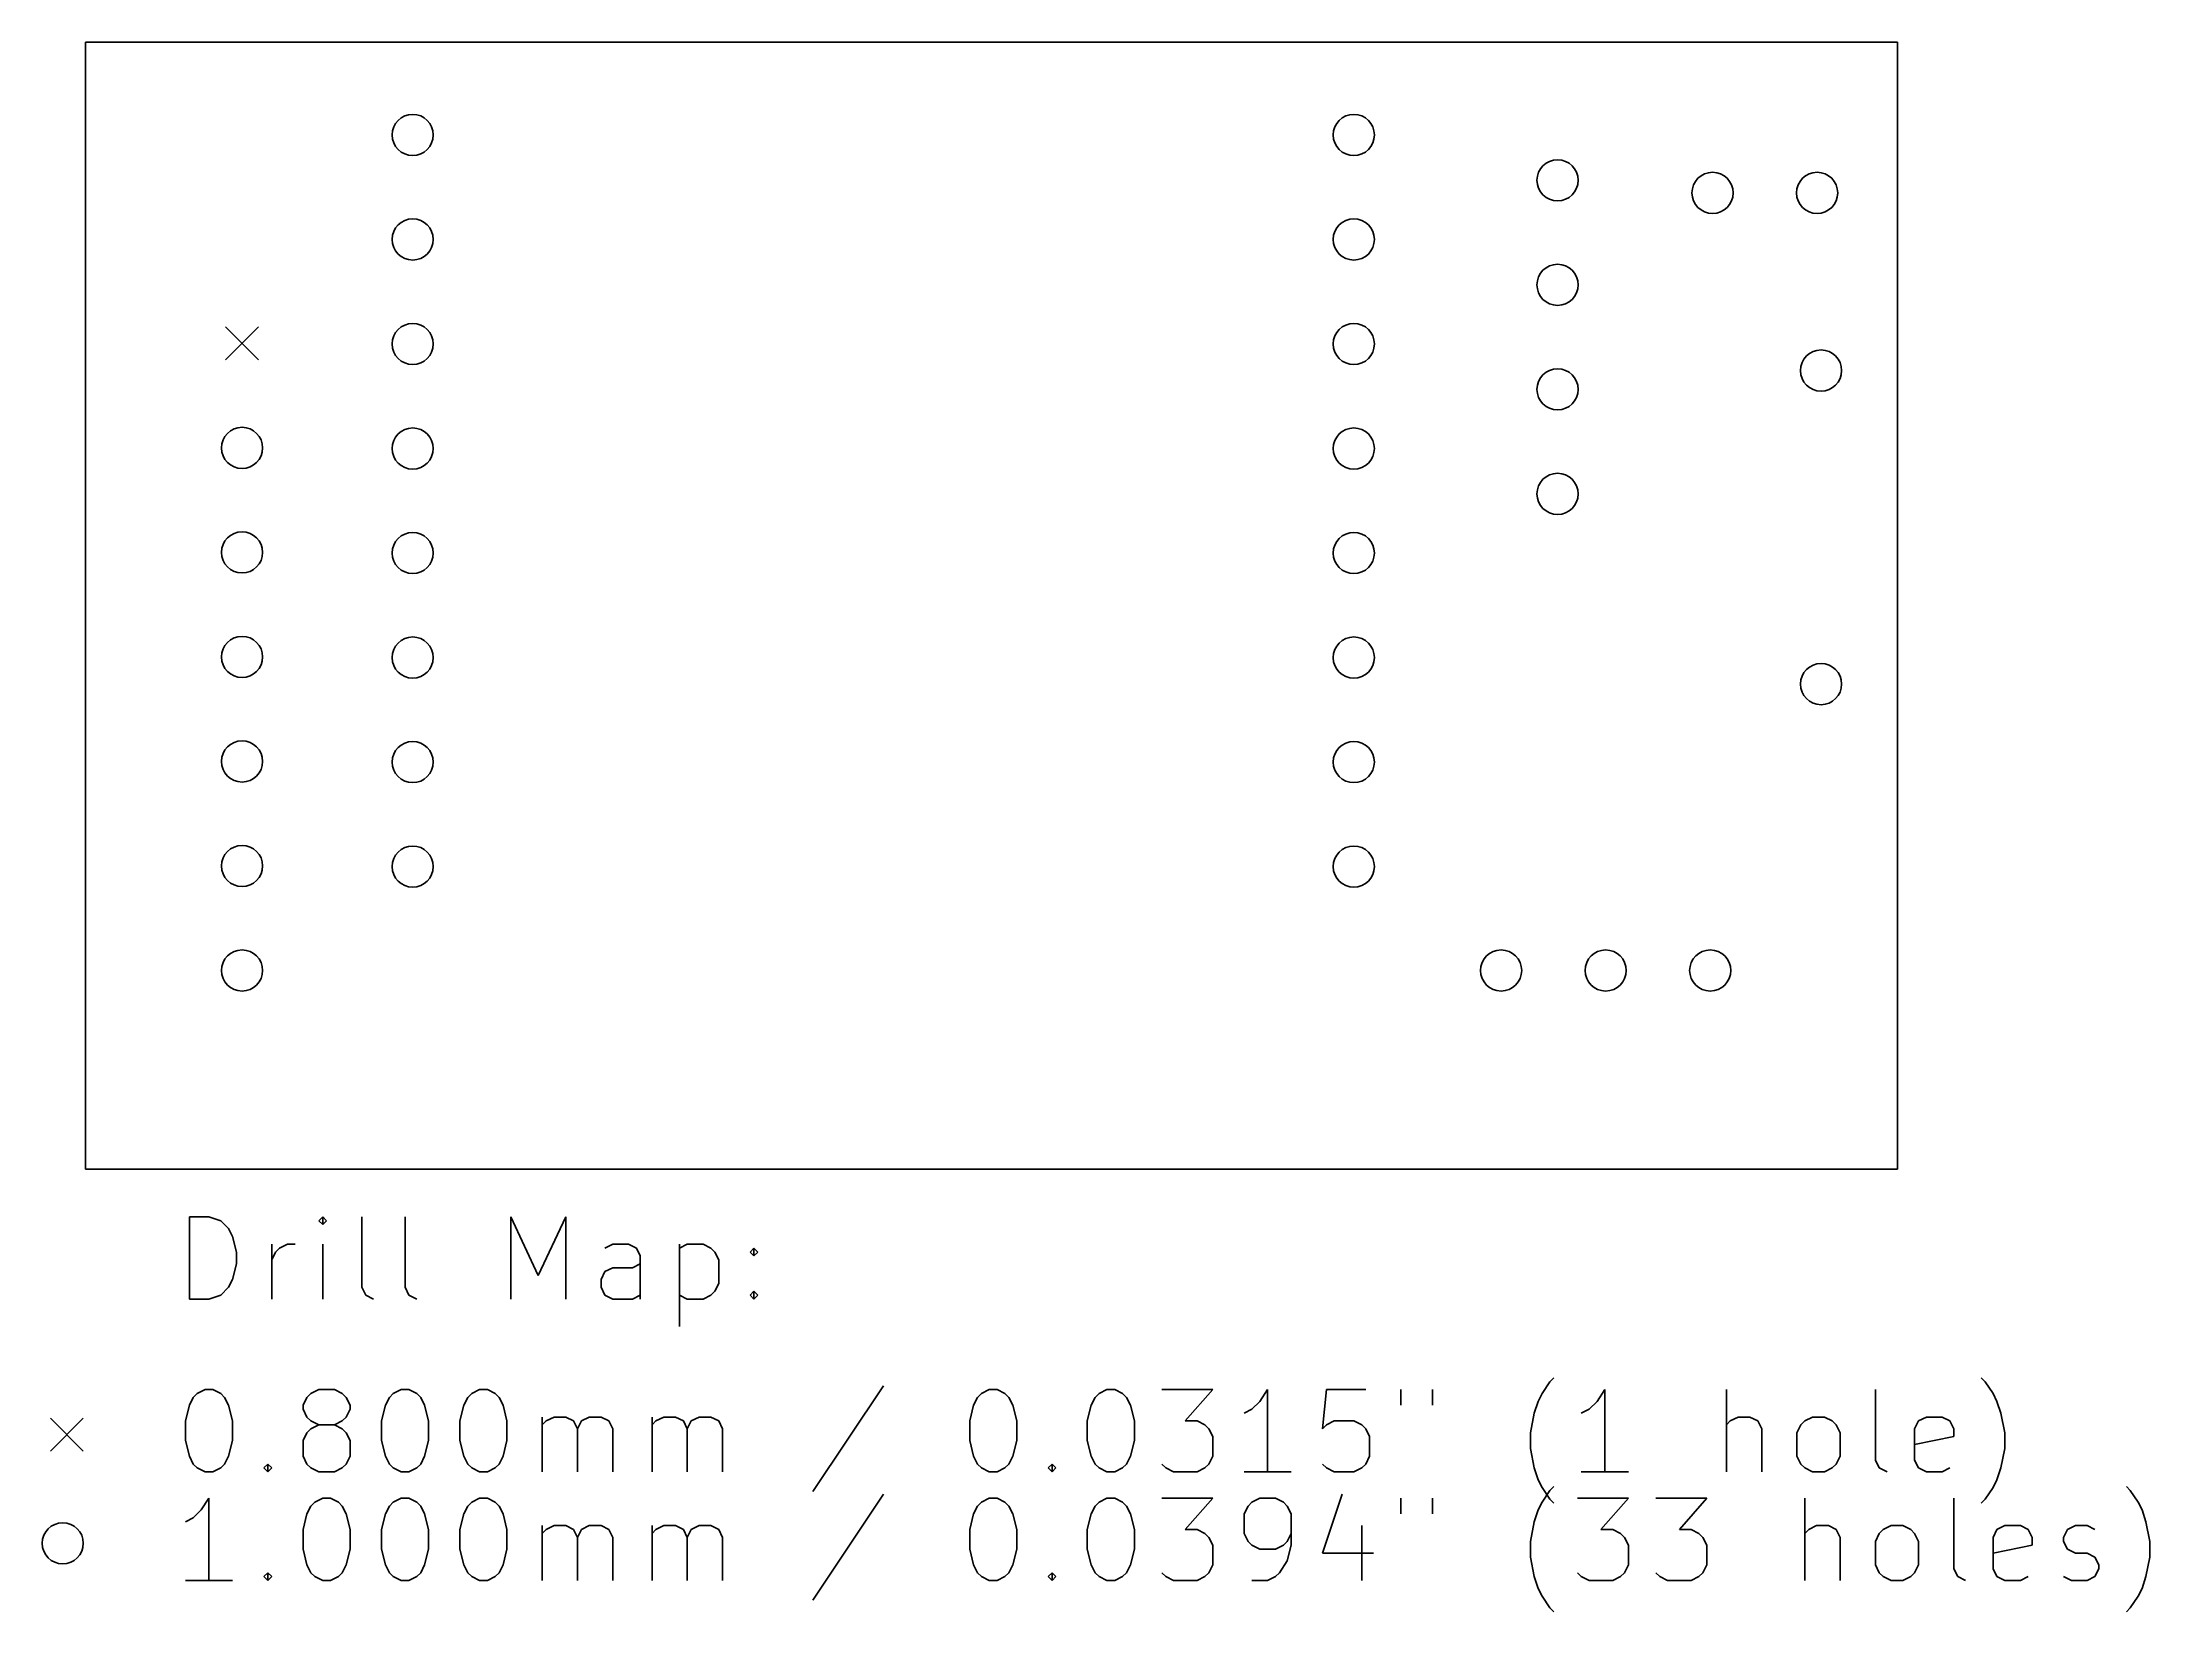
# Model space of a CAD drawing. Extents: x 113 to 164.1, y -104.8 to -66.6.
import ezdxf

# ---------------------------------------------------------------- set-up
doc = ezdxf.new("R2010")
doc.units = 0
doc.layers.add('BLACK', color=7, linetype='CONTINUOUS')

msp = doc.modelspace()

# ---------------------------------------------------------------- linework, layer by layer
at = {"layer": 'BLACK', "linetype": 'CONTINUOUS'}
for p, q in [((114, -66.6444), (158.013, -66.6444)), ((114, -94.0348), (114, -66.6444)), ((158.013, -66.6444), (158.013, -94.0348)), ((117.405, -73.5648), (118.205, -74.3648)), ((118.205, -73.5648), (117.405, -74.3648)), ((158.013, -94.0348), (114, -94.0348)), ((116.526, -97.1896), (116.526, -95.1896)), ((116.526, -95.1896), (117.002, -95.1896)), ((117.002, -95.1896), (117.288, -95.2848)), ((119.764, -95.1896), (119.669, -95.2848)), ((119.86, -95.2848), (119.764, -95.1896)), ((119.764, -95.1896), (119.764, -95.38)), ((120.717, -96.9038), (120.717, -95.1896)), ((121.764, -96.9038), (121.764, -95.1896)), ((124.336, -97.1896), (124.336, -95.1896)), ((124.336, -95.1896), (125.002, -96.6181)), ((125.002, -96.6181), (125.669, -95.1896)), ((125.669, -95.1896), (125.669, -97.1896)), ((117.288, -95.2848), (117.479, -95.4753)), ((117.479, -95.4753), (117.574, -95.6658)), ((117.574, -95.6658), (117.669, -96.0467)), ((119.669, -95.2848), (119.764, -95.38)), ((119.764, -95.38), (119.86, -95.2848)), ((117.669, -96.0467), (117.669, -96.3324)), ((118.526, -97.1896), (118.526, -95.8562)), ((118.526, -96.2372), (118.621, -96.0467)), ((118.621, -96.0467), (118.717, -95.9515)), ((118.717, -95.9515), (118.907, -95.8562)), ((118.907, -95.8562), (119.098, -95.8562)), ((119.764, -97.1896), (119.764, -95.8562)), ((126.812, -95.8562), (126.621, -95.9515)), ((127.193, -95.8562), (126.812, -95.8562)), ((127.383, -95.9515), (127.193, -95.8562)), ((127.479, -96.1419), (127.383, -95.9515)), ((127.479, -97.1896), (127.479, -96.1419)), ((128.431, -95.8562), (128.431, -97.8562)), ((128.431, -95.9515), (128.621, -95.8562)), ((128.621, -95.8562), (129.002, -95.8562)), ((129.002, -95.8562), (129.193, -95.9515)), ((129.193, -95.9515), (129.288, -96.0467)), ((129.288, -96.0467), (129.383, -96.2372)), ((129.383, -96.2372), (129.383, -96.8086)), ((130.145, -96.0467), (130.24, -95.9515)), ((130.24, -96.1419), (130.145, -96.0467)), ((130.24, -95.9515), (130.336, -96.0467)), ((130.24, -95.9515), (130.24, -96.1419)), ((130.336, -96.0467), (130.24, -96.1419)), ((117.574, -96.7134), (117.479, -96.9038)), ((117.669, -96.3324), (117.574, -96.7134)), ((126.526, -96.7134), (126.621, -96.5229)), ((126.526, -96.9038), (126.526, -96.7134)), ((126.621, -96.5229), (126.812, -96.4277)), ((126.812, -96.4277), (127.288, -96.4277)), ((127.288, -96.4277), (127.479, -96.3324)), ((117.002, -97.1896), (116.526, -97.1896)), ((117.288, -97.0943), (117.002, -97.1896)), ((117.479, -96.9038), (117.288, -97.0943)), ((120.812, -97.0943), (120.717, -96.9038)), ((121.002, -97.1896), (120.812, -97.0943)), ((121.86, -97.0943), (121.764, -96.9038)), ((122.05, -97.1896), (121.86, -97.0943)), ((126.621, -97.0943), (126.526, -96.9038)), ((126.812, -97.1896), (126.621, -97.0943)), ((127.288, -97.1896), (126.812, -97.1896)), ((127.479, -97.0943), (127.288, -97.1896)), ((128.621, -97.1896), (128.431, -97.0943)), ((129.002, -97.1896), (128.621, -97.1896)), ((129.193, -97.0943), (129.002, -97.1896)), ((129.288, -96.9991), (129.193, -97.0943)), ((129.383, -96.8086), (129.288, -96.9991)), ((130.145, -97.0943), (130.24, -96.9991)), ((130.24, -97.1896), (130.145, -97.0943)), ((130.24, -96.9991), (130.336, -97.0943)), ((130.24, -96.9991), (130.24, -97.1896)), ((130.336, -97.0943), (130.24, -97.1896)), ((133.383, -99.2943), (131.669, -101.866)), ((149.383, -99.4848), (149.574, -99.1991)), ((149.574, -99.1991), (149.669, -99.1038)), ((160.145, -99.1991), (160.05, -99.1038)), ((160.336, -99.4848), (160.145, -99.1991)), ((116.431, -100.151), (116.526, -99.7705)), ((116.526, -99.7705), (116.621, -99.58)), ((116.621, -99.58), (116.717, -99.4848)), ((116.717, -99.4848), (116.907, -99.3896)), ((116.907, -99.3896), (117.098, -99.3896)), ((117.098, -99.3896), (117.288, -99.4848)), ((117.288, -99.4848), (117.383, -99.58)), ((117.383, -99.58), (117.479, -99.7705)), ((117.479, -99.7705), (117.574, -100.151)), ((119.288, -99.7705), (119.383, -99.58)), ((119.288, -99.8658), (119.288, -99.7705)), ((119.383, -99.58), (119.479, -99.4848)), ((119.479, -99.4848), (119.669, -99.3896)), ((119.669, -99.3896), (120.05, -99.3896)), ((120.05, -99.3896), (120.24, -99.4848)), ((120.24, -99.4848), (120.336, -99.58)), ((120.336, -99.58), (120.431, -99.7705)), ((120.431, -99.7705), (120.431, -99.8658)), ((121.193, -100.151), (121.288, -99.7705)), ((121.288, -99.7705), (121.383, -99.58)), ((121.383, -99.58), (121.479, -99.4848)), ((121.479, -99.4848), (121.669, -99.3896)), ((121.669, -99.3896), (121.86, -99.3896)), ((121.86, -99.3896), (122.05, -99.4848)), ((122.05, -99.4848), (122.145, -99.58)), ((122.145, -99.58), (122.24, -99.7705)), ((122.24, -99.7705), (122.336, -100.151)), ((123.098, -100.151), (123.193, -99.7705)), ((123.193, -99.7705), (123.288, -99.58)), ((123.288, -99.58), (123.383, -99.4848)), ((123.383, -99.4848), (123.574, -99.3896)), ((123.574, -99.3896), (123.764, -99.3896)), ((123.764, -99.3896), (123.955, -99.4848)), ((123.955, -99.4848), (124.05, -99.58)), ((124.05, -99.58), (124.145, -99.7705)), ((124.145, -99.7705), (124.24, -100.151)), ((135.479, -100.151), (135.574, -99.7705)), ((135.574, -99.7705), (135.669, -99.58)), ((135.669, -99.58), (135.764, -99.4848)), ((135.764, -99.4848), (135.955, -99.3896)), ((135.955, -99.3896), (136.145, -99.3896)), ((136.145, -99.3896), (136.336, -99.4848)), ((136.336, -99.4848), (136.431, -99.58)), ((136.431, -99.58), (136.526, -99.7705)), ((136.526, -99.7705), (136.621, -100.151)), ((138.336, -100.151), (138.431, -99.7705)), ((138.431, -99.7705), (138.526, -99.58)), ((138.526, -99.58), (138.621, -99.4848)), ((138.621, -99.4848), (138.812, -99.3896)), ((138.812, -99.3896), (139.002, -99.3896)), ((139.002, -99.3896), (139.193, -99.4848)), ((139.193, -99.4848), (139.288, -99.58)), ((139.288, -99.58), (139.383, -99.7705)), ((139.383, -99.7705), (139.479, -100.151)), ((140.145, -99.3896), (141.383, -99.3896)), ((141.383, -99.3896), (140.717, -100.151)), ((142.526, -99.6753), (142.336, -99.8658)), ((142.717, -99.3896), (142.526, -99.6753)), ((142.717, -101.39), (142.717, -99.3896)), ((144.145, -99.3896), (144.05, -100.342)), ((145.098, -99.3896), (144.145, -99.3896)), ((145.955, -99.3896), (145.955, -99.7705)), ((146.717, -99.3896), (146.717, -99.7705)), ((149.193, -99.961), (149.288, -99.6753)), ((149.288, -99.6753), (149.383, -99.4848)), ((150.717, -99.6753), (150.526, -99.8658)), ((150.907, -99.3896), (150.717, -99.6753)), ((150.907, -101.39), (150.907, -99.3896)), ((153.86, -101.39), (153.86, -99.3896)), ((157.479, -101.104), (157.479, -99.3896)), ((160.431, -99.6753), (160.336, -99.4848)), ((160.526, -99.961), (160.431, -99.6753)), ((113.15, -100.085), (113.95, -100.885)), ((113.95, -100.085), (113.15, -100.885)), ((116.431, -100.628), (116.431, -100.151)), ((117.574, -100.151), (117.574, -100.628)), ((119.383, -100.056), (119.288, -99.8658)), ((119.479, -100.151), (119.383, -100.056)), ((119.479, -100.342), (119.383, -100.437)), ((119.669, -100.247), (119.479, -100.151)), ((119.669, -100.247), (119.479, -100.342)), ((120.05, -100.247), (119.669, -100.247)), ((120.24, -100.151), (120.05, -100.247)), ((120.24, -100.342), (120.05, -100.247)), ((120.336, -100.056), (120.24, -100.151)), ((120.336, -100.437), (120.24, -100.342)), ((120.431, -99.8658), (120.336, -100.056)), ((121.193, -100.628), (121.193, -100.151)), ((122.336, -100.151), (122.336, -100.628)), ((123.098, -100.628), (123.098, -100.151)), ((124.24, -100.151), (124.24, -100.628)), ((125.098, -101.39), (125.098, -100.056)), ((125.098, -100.247), (125.193, -100.151)), ((125.193, -100.151), (125.383, -100.056)), ((125.383, -100.056), (125.669, -100.056)), ((125.669, -100.056), (125.86, -100.151)), ((125.86, -100.151), (125.955, -100.342)), ((125.955, -100.342), (126.05, -100.151)), ((125.955, -100.342), (125.955, -101.39)), ((126.05, -100.151), (126.24, -100.056)), ((126.24, -100.056), (126.526, -100.056)), ((126.526, -100.056), (126.717, -100.151)), ((126.717, -100.151), (126.812, -100.342)), ((126.812, -100.342), (126.812, -101.39)), ((127.764, -101.39), (127.764, -100.056)), ((127.764, -100.247), (127.86, -100.151)), ((127.86, -100.151), (128.05, -100.056)), ((128.05, -100.056), (128.336, -100.056)), ((128.336, -100.056), (128.526, -100.151)), ((128.526, -100.151), (128.621, -100.342)), ((128.621, -100.342), (128.717, -100.151)), ((128.621, -100.342), (128.621, -101.39)), ((128.717, -100.151), (128.907, -100.056)), ((128.907, -100.056), (129.193, -100.056)), ((129.193, -100.056), (129.383, -100.151)), ((129.383, -100.151), (129.479, -100.342)), ((129.479, -100.342), (129.479, -101.39)), ((135.479, -100.628), (135.479, -100.151)), ((136.621, -100.151), (136.621, -100.628)), ((138.336, -100.628), (138.336, -100.151)), ((139.479, -100.151), (139.479, -100.628)), ((140.717, -100.151), (141.002, -100.151)), ((141.002, -100.151), (141.193, -100.247)), ((141.193, -100.247), (141.288, -100.342)), ((141.288, -100.342), (141.383, -100.532)), ((142.336, -99.8658), (142.145, -99.961)), ((144.05, -100.342), (144.145, -100.247)), ((144.145, -100.247), (144.336, -100.151)), ((144.336, -100.151), (144.812, -100.151)), ((144.812, -100.151), (145.002, -100.247)), ((145.002, -100.247), (145.098, -100.342)), ((145.098, -100.342), (145.193, -100.532)), ((149.098, -100.437), (149.193, -99.961)), ((150.526, -99.8658), (150.336, -99.961)), ((153.955, -100.151), (153.86, -100.247)), ((154.145, -100.056), (153.955, -100.151)), ((154.431, -100.056), (154.145, -100.056)), ((154.621, -100.151), (154.431, -100.056)), ((154.717, -100.342), (154.621, -100.151)), ((154.717, -101.39), (154.717, -100.342)), ((155.574, -100.437), (155.669, -100.247)), ((155.669, -100.247), (155.764, -100.151)), ((155.764, -100.151), (155.955, -100.056)), ((155.955, -100.056), (156.24, -100.056)), ((156.24, -100.056), (156.431, -100.151)), ((156.431, -100.151), (156.526, -100.247)), ((156.526, -100.247), (156.621, -100.437)), ((158.431, -100.342), (158.526, -100.151)), ((158.431, -101.104), (158.431, -100.342)), ((158.526, -100.151), (158.717, -100.056)), ((158.717, -100.056), (159.098, -100.056)), ((159.098, -100.056), (159.288, -100.151)), ((159.288, -100.151), (159.383, -100.342)), ((159.383, -100.342), (159.383, -100.532)), ((160.621, -100.437), (160.526, -99.961)), ((116.526, -101.009), (116.431, -100.628)), ((117.574, -100.628), (117.479, -101.009)), ((119.383, -100.437), (119.288, -100.628)), ((119.288, -100.628), (119.288, -101.009)), ((120.431, -100.628), (120.336, -100.437)), ((120.431, -101.009), (120.431, -100.628)), ((121.288, -101.009), (121.193, -100.628)), ((122.336, -100.628), (122.24, -101.009)), ((123.193, -101.009), (123.098, -100.628)), ((124.24, -100.628), (124.145, -101.009)), ((135.574, -101.009), (135.479, -100.628)), ((136.621, -100.628), (136.526, -101.009)), ((138.431, -101.009), (138.336, -100.628)), ((139.479, -100.628), (139.383, -101.009)), ((141.383, -100.532), (141.383, -101.009)), ((145.193, -100.532), (145.193, -101.009)), ((149.098, -100.818), (149.098, -100.437)), ((149.193, -101.294), (149.098, -100.818)), ((155.574, -101.009), (155.574, -100.437)), ((156.621, -100.437), (156.621, -101.009)), ((159.383, -100.532), (158.431, -100.723)), ((160.526, -101.294), (160.621, -100.818)), ((160.621, -100.818), (160.621, -100.437)), ((116.621, -101.199), (116.526, -101.009)), ((116.717, -101.294), (116.621, -101.199)), ((116.907, -101.39), (116.717, -101.294)), ((117.288, -101.294), (117.098, -101.39)), ((117.383, -101.199), (117.288, -101.294)), ((117.479, -101.009), (117.383, -101.199)), ((118.336, -101.294), (118.431, -101.199)), ((118.431, -101.39), (118.336, -101.294)), ((118.431, -101.199), (118.526, -101.294)), ((118.431, -101.199), (118.431, -101.39)), ((118.526, -101.294), (118.431, -101.39)), ((119.288, -101.009), (119.383, -101.199)), ((119.383, -101.199), (119.479, -101.294)), ((119.479, -101.294), (119.669, -101.39)), ((120.05, -101.39), (120.24, -101.294)), ((120.24, -101.294), (120.336, -101.199)), ((120.336, -101.199), (120.431, -101.009)), ((121.383, -101.199), (121.288, -101.009)), ((121.479, -101.294), (121.383, -101.199)), ((121.669, -101.39), (121.479, -101.294)), ((122.05, -101.294), (121.86, -101.39)), ((122.145, -101.199), (122.05, -101.294)), ((122.24, -101.009), (122.145, -101.199)), ((123.288, -101.199), (123.193, -101.009)), ((123.383, -101.294), (123.288, -101.199)), ((123.574, -101.39), (123.383, -101.294)), ((123.955, -101.294), (123.764, -101.39)), ((124.05, -101.199), (123.955, -101.294)), ((124.145, -101.009), (124.05, -101.199)), ((135.669, -101.199), (135.574, -101.009)), ((135.764, -101.294), (135.669, -101.199)), ((135.955, -101.39), (135.764, -101.294)), ((136.336, -101.294), (136.145, -101.39)), ((136.431, -101.199), (136.336, -101.294)), ((136.526, -101.009), (136.431, -101.199)), ((137.383, -101.294), (137.479, -101.199)), ((137.479, -101.39), (137.383, -101.294)), ((137.479, -101.199), (137.574, -101.294)), ((137.479, -101.199), (137.479, -101.39)), ((137.574, -101.294), (137.479, -101.39)), ((138.526, -101.199), (138.431, -101.009)), ((138.621, -101.294), (138.526, -101.199)), ((138.812, -101.39), (138.621, -101.294)), ((139.193, -101.294), (139.002, -101.39)), ((139.288, -101.199), (139.193, -101.294)), ((139.383, -101.009), (139.288, -101.199)), ((140.24, -101.294), (140.145, -101.199)), ((140.431, -101.39), (140.24, -101.294)), ((141.193, -101.294), (141.002, -101.39)), ((141.288, -101.199), (141.193, -101.294)), ((141.383, -101.009), (141.288, -101.199)), ((144.145, -101.294), (144.05, -101.199)), ((144.336, -101.39), (144.145, -101.294)), ((145.002, -101.294), (144.812, -101.39)), ((145.098, -101.199), (145.002, -101.294)), ((145.193, -101.009), (145.098, -101.199)), ((149.288, -101.58), (149.193, -101.294)), ((155.669, -101.199), (155.574, -101.009)), ((155.764, -101.294), (155.669, -101.199)), ((155.955, -101.39), (155.764, -101.294)), ((156.431, -101.294), (156.24, -101.39)), ((156.526, -101.199), (156.431, -101.294)), ((156.621, -101.009), (156.526, -101.199)), ((157.574, -101.294), (157.479, -101.104)), ((157.764, -101.39), (157.574, -101.294)), ((158.526, -101.294), (158.431, -101.104)), ((158.717, -101.39), (158.526, -101.294)), ((159.288, -101.294), (159.098, -101.39)), ((160.431, -101.58), (160.526, -101.294)), ((117.098, -101.39), (116.907, -101.39)), ((119.669, -101.39), (120.05, -101.39)), ((121.86, -101.39), (121.669, -101.39)), ((123.764, -101.39), (123.574, -101.39)), ((136.145, -101.39), (135.955, -101.39)), ((139.002, -101.39), (138.812, -101.39)), ((141.002, -101.39), (140.431, -101.39)), ((143.288, -101.39), (142.145, -101.39)), ((144.812, -101.39), (144.336, -101.39)), ((149.383, -101.771), (149.288, -101.58)), ((149.574, -102.056), (149.383, -101.771)), ((149.383, -102.125), (149.574, -101.839)), ((149.574, -101.839), (149.669, -101.744)), ((151.479, -101.39), (150.336, -101.39)), ((156.24, -101.39), (155.955, -101.39)), ((159.098, -101.39), (158.717, -101.39)), ((160.145, -102.056), (160.336, -101.771)), ((160.336, -101.771), (160.431, -101.58)), ((163.669, -101.839), (163.574, -101.744)), ((163.86, -102.125), (163.669, -101.839)), ((116.812, -102.315), (116.621, -102.506)), ((117.002, -102.03), (116.812, -102.315)), ((117.002, -104.03), (117.002, -102.03)), ((119.383, -102.411), (119.479, -102.22)), ((119.479, -102.22), (119.574, -102.125)), ((119.574, -102.125), (119.764, -102.03)), ((119.764, -102.03), (119.955, -102.03)), ((119.955, -102.03), (120.145, -102.125)), ((120.145, -102.125), (120.24, -102.22)), ((120.24, -102.22), (120.336, -102.411)), ((121.288, -102.411), (121.383, -102.22)), ((121.383, -102.22), (121.479, -102.125)), ((121.479, -102.125), (121.669, -102.03)), ((121.669, -102.03), (121.86, -102.03)), ((121.86, -102.03), (122.05, -102.125)), ((122.05, -102.125), (122.145, -102.22)), ((122.145, -102.22), (122.24, -102.411)), ((123.193, -102.411), (123.288, -102.22)), ((123.288, -102.22), (123.383, -102.125)), ((123.383, -102.125), (123.574, -102.03)), ((123.574, -102.03), (123.764, -102.03)), ((123.764, -102.03), (123.955, -102.125)), ((123.955, -102.125), (124.05, -102.22)), ((124.05, -102.22), (124.145, -102.411)), ((133.383, -101.934), (131.669, -104.506)), ((135.574, -102.411), (135.669, -102.22)), ((135.669, -102.22), (135.764, -102.125)), ((135.764, -102.125), (135.955, -102.03)), ((135.955, -102.03), (136.145, -102.03)), ((136.145, -102.03), (136.336, -102.125)), ((136.336, -102.125), (136.431, -102.22)), ((136.431, -102.22), (136.526, -102.411)), ((138.431, -102.411), (138.526, -102.22)), ((138.526, -102.22), (138.621, -102.125)), ((138.621, -102.125), (138.812, -102.03)), ((138.812, -102.03), (139.002, -102.03)), ((139.002, -102.03), (139.193, -102.125)), ((139.193, -102.125), (139.288, -102.22)), ((139.288, -102.22), (139.383, -102.411)), ((140.145, -102.03), (141.383, -102.03)), ((141.383, -102.03), (140.717, -102.791)), ((142.24, -102.22), (142.145, -102.411)), ((142.336, -102.125), (142.24, -102.22)), ((142.526, -102.03), (142.336, -102.125)), ((142.907, -102.03), (142.526, -102.03)), ((143.098, -102.125), (142.907, -102.03)), ((143.193, -102.22), (143.098, -102.125)), ((143.288, -102.411), (143.193, -102.22)), ((144.526, -101.934), (144.05, -103.363)), ((145.955, -102.03), (145.955, -102.411)), ((146.717, -102.03), (146.717, -102.411)), ((149.193, -102.601), (149.288, -102.315)), ((149.288, -102.315), (149.383, -102.125)), ((149.669, -102.151), (149.574, -102.056)), ((150.24, -102.03), (151.479, -102.03)), ((151.479, -102.03), (150.812, -102.791)), ((152.145, -102.03), (153.383, -102.03)), ((153.383, -102.03), (152.717, -102.791)), ((155.764, -104.03), (155.764, -102.03)), ((159.383, -103.744), (159.383, -102.03)), ((160.05, -102.151), (160.145, -102.056)), ((163.955, -102.315), (163.86, -102.125)), ((164.05, -102.601), (163.955, -102.315)), ((116.621, -102.506), (116.431, -102.601)), ((119.288, -102.791), (119.383, -102.411)), ((119.288, -103.268), (119.288, -102.791)), ((120.336, -102.411), (120.431, -102.791)), ((120.431, -102.791), (120.431, -103.268)), ((121.193, -102.791), (121.288, -102.411)), ((121.193, -103.268), (121.193, -102.791)), ((122.24, -102.411), (122.336, -102.791)), ((122.336, -102.791), (122.336, -103.268)), ((123.098, -102.791), (123.193, -102.411)), ((123.098, -103.268), (123.098, -102.791)), ((124.145, -102.411), (124.24, -102.791)), ((124.24, -102.791), (124.24, -103.268)), ((125.098, -104.03), (125.098, -102.696)), ((125.098, -102.887), (125.193, -102.791)), ((125.193, -102.791), (125.383, -102.696)), ((125.383, -102.696), (125.669, -102.696)), ((125.669, -102.696), (125.86, -102.791)), ((125.86, -102.791), (125.955, -102.982)), ((125.955, -102.982), (126.05, -102.791)), ((126.05, -102.791), (126.24, -102.696)), ((126.24, -102.696), (126.526, -102.696)), ((126.526, -102.696), (126.717, -102.791)), ((126.717, -102.791), (126.812, -102.982)), ((127.764, -104.03), (127.764, -102.696)), ((127.764, -102.887), (127.86, -102.791)), ((127.86, -102.791), (128.05, -102.696)), ((128.05, -102.696), (128.336, -102.696)), ((128.336, -102.696), (128.526, -102.791)), ((128.526, -102.791), (128.621, -102.982)), ((128.621, -102.982), (128.717, -102.791)), ((128.717, -102.791), (128.907, -102.696)), ((128.907, -102.696), (129.193, -102.696)), ((129.193, -102.696), (129.383, -102.791)), ((129.383, -102.791), (129.479, -102.982)), ((135.479, -102.791), (135.574, -102.411)), ((135.479, -103.268), (135.479, -102.791)), ((136.526, -102.411), (136.621, -102.791)), ((136.621, -102.791), (136.621, -103.268)), ((138.336, -102.791), (138.431, -102.411)), ((138.336, -103.268), (138.336, -102.791)), ((139.383, -102.411), (139.479, -102.791)), ((139.479, -102.791), (139.479, -103.268)), ((140.717, -102.791), (141.002, -102.791)), ((141.002, -102.791), (141.193, -102.887)), ((141.193, -102.887), (141.288, -102.982)), ((142.145, -102.411), (142.145, -102.887)), ((142.145, -102.887), (142.24, -103.077)), ((143.193, -103.077), (143.288, -102.887)), ((143.288, -103.172), (143.288, -102.411)), ((145.002, -102.696), (145.002, -104.03)), ((149.098, -103.077), (149.193, -102.601)), ((150.812, -102.791), (151.098, -102.791)), ((151.098, -102.791), (151.288, -102.887)), ((151.288, -102.887), (151.383, -102.982)), ((152.717, -102.791), (153.002, -102.791)), ((153.002, -102.791), (153.193, -102.887)), ((153.193, -102.887), (153.288, -102.982)), ((155.86, -102.791), (155.764, -102.887)), ((156.05, -102.696), (155.86, -102.791)), ((156.336, -102.696), (156.05, -102.696)), ((156.526, -102.791), (156.336, -102.696)), ((156.621, -102.982), (156.526, -102.791)), ((157.479, -103.077), (157.574, -102.887)), ((157.574, -102.887), (157.669, -102.791)), ((157.669, -102.791), (157.86, -102.696)), ((157.86, -102.696), (158.145, -102.696)), ((158.145, -102.696), (158.336, -102.791)), ((158.336, -102.791), (158.431, -102.887)), ((158.431, -102.887), (158.526, -103.077)), ((160.336, -102.982), (160.431, -102.791)), ((160.431, -102.791), (160.621, -102.696)), ((160.621, -102.696), (161.002, -102.696)), ((161.002, -102.696), (161.193, -102.791)), ((161.193, -102.791), (161.288, -102.982)), ((162.05, -102.982), (162.145, -102.791)), ((162.145, -102.791), (162.336, -102.696)), ((162.336, -102.696), (162.621, -102.696)), ((162.621, -102.696), (162.812, -102.791)), ((164.145, -103.077), (164.05, -102.601)), ((119.383, -103.649), (119.288, -103.268)), ((120.431, -103.268), (120.336, -103.649)), ((121.288, -103.649), (121.193, -103.268)), ((122.336, -103.268), (122.24, -103.649)), ((123.193, -103.649), (123.098, -103.268)), ((124.24, -103.268), (124.145, -103.649)), ((125.955, -102.982), (125.955, -104.03)), ((126.812, -102.982), (126.812, -104.03)), ((128.621, -102.982), (128.621, -104.03)), ((129.479, -102.982), (129.479, -104.03)), ((135.574, -103.649), (135.479, -103.268)), ((136.621, -103.268), (136.526, -103.649)), ((138.431, -103.649), (138.336, -103.268)), ((139.479, -103.268), (139.383, -103.649)), ((141.288, -102.982), (141.383, -103.172)), ((141.383, -103.172), (141.383, -103.649)), ((142.24, -103.077), (142.336, -103.172)), ((142.336, -103.172), (142.526, -103.268)), ((142.526, -103.268), (142.907, -103.268)), ((142.907, -103.268), (143.098, -103.172)), ((143.098, -103.172), (143.193, -103.077)), ((143.193, -103.553), (143.288, -103.172)), ((144.05, -103.363), (145.288, -103.363)), ((149.098, -103.458), (149.098, -103.077)), ((151.383, -102.982), (151.479, -103.172)), ((151.479, -103.172), (151.479, -103.649)), ((153.288, -102.982), (153.383, -103.172)), ((153.383, -103.172), (153.383, -103.649)), ((156.621, -104.03), (156.621, -102.982)), ((157.479, -103.649), (157.479, -103.077)), ((158.526, -103.077), (158.526, -103.649)), ((160.336, -103.744), (160.336, -102.982)), ((161.288, -103.172), (160.336, -103.363)), ((161.288, -102.982), (161.288, -103.172)), ((162.05, -103.077), (162.05, -102.982)), ((162.145, -103.268), (162.05, -103.077)), ((162.336, -103.363), (162.145, -103.268)), ((162.621, -103.363), (162.336, -103.363)), ((162.812, -103.458), (162.621, -103.363)), ((164.145, -103.458), (164.145, -103.077)), ((118.336, -103.934), (118.431, -103.839)), ((118.431, -103.839), (118.526, -103.934)), ((118.431, -103.839), (118.431, -104.03)), ((119.479, -103.839), (119.383, -103.649)), ((119.574, -103.934), (119.479, -103.839)), ((120.24, -103.839), (120.145, -103.934)), ((120.336, -103.649), (120.24, -103.839)), ((121.383, -103.839), (121.288, -103.649)), ((121.479, -103.934), (121.383, -103.839)), ((122.145, -103.839), (122.05, -103.934)), ((122.24, -103.649), (122.145, -103.839)), ((123.288, -103.839), (123.193, -103.649)), ((123.383, -103.934), (123.288, -103.839)), ((124.05, -103.839), (123.955, -103.934)), ((124.145, -103.649), (124.05, -103.839)), ((135.669, -103.839), (135.574, -103.649)), ((135.764, -103.934), (135.669, -103.839)), ((136.431, -103.839), (136.336, -103.934)), ((136.526, -103.649), (136.431, -103.839)), ((137.383, -103.934), (137.479, -103.839)), ((137.479, -103.839), (137.574, -103.934)), ((137.479, -103.839), (137.479, -104.03)), ((138.526, -103.839), (138.431, -103.649)), ((138.621, -103.934), (138.526, -103.839)), ((139.288, -103.839), (139.193, -103.934)), ((139.383, -103.649), (139.288, -103.839)), ((140.24, -103.934), (140.145, -103.839)), ((141.288, -103.839), (141.193, -103.934)), ((141.383, -103.649), (141.288, -103.839)), ((142.907, -103.934), (143.002, -103.839)), ((143.002, -103.839), (143.193, -103.553)), ((149.193, -103.934), (149.098, -103.458)), ((150.336, -103.934), (150.24, -103.839)), ((151.383, -103.839), (151.288, -103.934)), ((151.479, -103.649), (151.383, -103.839)), ((152.24, -103.934), (152.145, -103.839)), ((153.288, -103.839), (153.193, -103.934)), ((153.383, -103.649), (153.288, -103.839)), ((157.574, -103.839), (157.479, -103.649)), ((157.669, -103.934), (157.574, -103.839)), ((158.431, -103.839), (158.336, -103.934)), ((158.526, -103.649), (158.431, -103.839)), ((159.479, -103.934), (159.383, -103.744)), ((160.431, -103.934), (160.336, -103.744)), ((162.907, -103.649), (162.812, -103.458)), ((162.812, -103.934), (162.907, -103.744)), ((162.907, -103.744), (162.907, -103.649)), ((164.05, -103.934), (164.145, -103.458)), ((117.574, -104.03), (116.431, -104.03)), ((118.431, -104.03), (118.336, -103.934)), ((118.526, -103.934), (118.431, -104.03)), ((119.764, -104.03), (119.574, -103.934)), ((119.955, -104.03), (119.764, -104.03)), ((120.145, -103.934), (119.955, -104.03)), ((121.669, -104.03), (121.479, -103.934)), ((121.86, -104.03), (121.669, -104.03)), ((122.05, -103.934), (121.86, -104.03)), ((123.574, -104.03), (123.383, -103.934)), ((123.764, -104.03), (123.574, -104.03)), ((123.955, -103.934), (123.764, -104.03)), ((135.955, -104.03), (135.764, -103.934)), ((136.145, -104.03), (135.955, -104.03)), ((136.336, -103.934), (136.145, -104.03)), ((137.479, -104.03), (137.383, -103.934)), ((137.574, -103.934), (137.479, -104.03)), ((138.812, -104.03), (138.621, -103.934)), ((139.002, -104.03), (138.812, -104.03)), ((139.193, -103.934), (139.002, -104.03)), ((140.431, -104.03), (140.24, -103.934)), ((141.002, -104.03), (140.431, -104.03)), ((141.193, -103.934), (141.002, -104.03)), ((142.336, -104.03), (142.717, -104.03)), ((142.717, -104.03), (142.907, -103.934)), ((149.288, -104.22), (149.193, -103.934)), ((149.383, -104.411), (149.288, -104.22)), ((149.574, -104.696), (149.383, -104.411)), ((150.526, -104.03), (150.336, -103.934)), ((151.098, -104.03), (150.526, -104.03)), ((151.288, -103.934), (151.098, -104.03)), ((152.431, -104.03), (152.24, -103.934)), ((153.002, -104.03), (152.431, -104.03)), ((153.193, -103.934), (153.002, -104.03)), ((157.86, -104.03), (157.669, -103.934)), ((158.145, -104.03), (157.86, -104.03)), ((158.336, -103.934), (158.145, -104.03)), ((159.669, -104.03), (159.479, -103.934)), ((160.621, -104.03), (160.431, -103.934)), ((161.002, -104.03), (160.621, -104.03)), ((161.193, -103.934), (161.002, -104.03)), ((162.05, -103.934), (162.24, -104.03)), ((162.24, -104.03), (162.621, -104.03)), ((162.621, -104.03), (162.812, -103.934)), ((163.669, -104.696), (163.86, -104.411)), ((163.86, -104.411), (163.955, -104.22)), ((163.955, -104.22), (164.05, -103.934)), ((149.669, -104.791), (149.574, -104.696)), ((163.574, -104.791), (163.669, -104.696))]:
    msp.add_line(p, q, dxfattribs=at)
at = {"layer": 'BLACK'}
for centre in [(121.95, -68.9), (144.81, -68.9), (149.758, -70.0024), (153.523, -70.3072), (156.063, -70.3072), (121.95, -71.44), (144.81, -71.44), (149.758, -72.5424), (121.95, -73.98), (144.81, -73.98), (156.159, -74.6252), (149.758, -75.0824), (117.805, -76.5048), (121.95, -76.52), (144.81, -76.52), (149.758, -77.6224), (117.805, -79.0448), (121.95, -79.06), (144.81, -79.06), (117.805, -81.5848), (121.95, -81.6), (144.81, -81.6), (156.159, -82.2452), (117.805, -84.1248), (121.95, -84.14), (144.81, -84.14), (117.805, -86.6648), (121.95, -86.68), (144.81, -86.68), (117.805, -89.2048), (148.387, -89.2048), (150.927, -89.2048), (153.467, -89.2048), (113.45, -103.125)]:
    msp.add_circle(centre, 0.5, dxfattribs=at)

doc.saveas('drawing.dxf')
